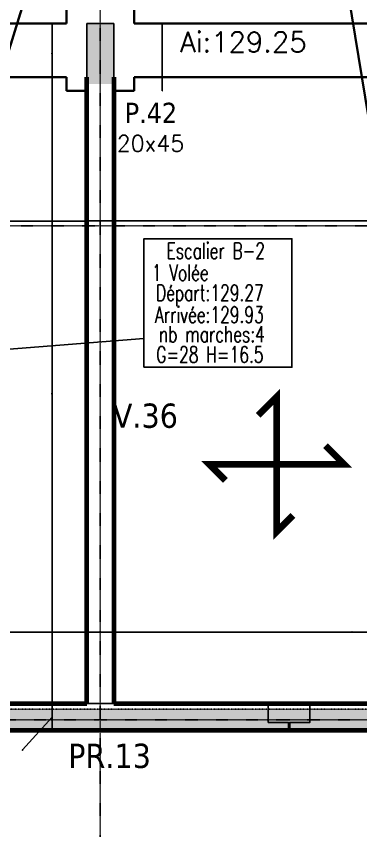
# Model space of a CAD drawing. Extents: x -12912 to 27386, y 1818 to 8189.
# Drawn here: x 6012 to 6267, y 5810 to 6414 of the extents above; entities that cross this region are included whole.
import ezdxf
from ezdxf.enums import TextEntityAlignment as Align

# ---------------------------------------------------------------- set-up
doc = ezdxf.new("R2010")
doc.units = 0
doc.header["$MEASUREMENT"] = 0
for name, pattern in [('CACHE2', [4.7625, 3.175, -1.5875]), ('GrDotted', [0.4, 0.1, -0.1, 0.1, -0.1]), ('GrFeatureAxis', [0.85, 0.25, -0.2, 0.1, -0.2, 0.1]), ('STRICHPUNKT2_S11', [0.9, 0.7, -0.1, 0, -0.1])]:
    doc.linetypes.add(name, pattern=pattern)
doc.layers.get('0').update_dxf_attribs({"linetype": 'CONTINUOUS'})
doc.layers.get('DEFPOINTS').update_dxf_attribs({"linetype": 'CONTINUOUS'})
for name, color, linetype in [('K_ENT_M_Building_Coffrage PH Sous sol', 7, 'CONTINUOUS'), ('préfa v', 2, 'CONTINUOUS'), ('STR_AXES_REPERE', 1, 'CONTINUOUS'), ('STR_COTATION', 1, 'CONTINUOUS'), ('STR_SURCH', 9, 'CACHE2'), ('STR_TXT', 102, 'CONTINUOUS'), ('STR_TXT_PR', 2, 'CONTINUOUS'), ('STR_TXT_V', 102, 'CONTINUOUS')]:
    doc.layers.add(name, color=color, linetype=linetype)
for name, color, linetype, lineweight in [('STR_AXES', 4, 'STRICHPUNKT2_S11', 25), ('STR_dob_dalles', 130, 'CONTINUOUS', 35), ('STR_POUTRES', 102, 'CONTINUOUS', 35), ('STR_VOILES', 6, 'CONTINUOUS', 70)]:
    doc.layers.add(name, color=color, linetype=linetype, lineweight=lineweight)
doc.styles.add('EPAIS', font='TAHOMA.TTF')
doc.styles.add('FIN', font='romans.shx')
doc.styles.add('GrDimensions', font='simplex.shx')
doc.dimstyles.new('GrDimensions', dxfattribs={"dimtxt": 0.09, "dimasz": 0.05, "dimexe": 0.07, "dimexo": 0, "dimgap": 0.05, "dimtad": 1, "dimzin": 0, "dimdsep": 46, "dimtxsty": 'GrDimensions', "dimblk": 'ARCHTICK', "dimblk1": 'ARCHTICK', "dimblk2": 'ARCHTICK', "dimcen": 0.09, "dimadec": 0, "dimazin": 0, "dimtfac": 1, "dimtdec": 4, "dimtmove": 0, "dimatfit": 3, "dimldrblk": 'OPEN30', "dimfxl": 0, "dimtolj": 1, "dimtzin": 0, "dimarcsym": 0})
doc.dimstyles.new('nOVO', dxfattribs={"dimscale": 1.3, "dimtxt": 0.09, "dimasz": 0.05, "dimexe": 0.07, "dimexo": 0, "dimgap": 0.05, "dimtad": 1, "dimzin": 0, "dimdsep": 46, "dimtxsty": 'GrDimensions', "dimblk": 'ARCHTICK', "dimcen": 0.09, "dimadec": 0, "dimazin": 0, "dimtfac": 1, "dimtmove": 0, "dimatfit": 3, "dimldrblk": 'OPEN30', "dimfxl": 0, "dimtolj": 1, "dimtzin": 0, "dimarcsym": 0})
doc.dimstyles.new('Novo_MALKO', dxfattribs={"dimscale": 1.3, "dimtxt": 0.09, "dimasz": 0.05, "dimexe": 0.07, "dimexo": 0, "dimgap": 0.05, "dimtad": 1, "dimdec": 0, "dimlfac": 100, "dimzin": 0, "dimdsep": 46, "dimtxsty": 'GrDimensions', "dimblk": 'ARCHTICK', "dimcen": 0.09, "dimadec": 0, "dimazin": 0, "dimtfac": 1, "dimtdec": 0, "dimtmove": 0, "dimatfit": 3, "dimldrblk": 'OPEN30', "dimfxl": 0, "dimtolj": 1, "dimtzin": 0, "dimarcsym": 0})

# ---------------------------------------------------------------- blocks, each defined once
blk = doc.blocks.new('_ArchTick')
at = {"color": 0, "linetype": 'ByBlock', "const_width": 0.15}
blk.add_lwpolyline([(-0.5, -0.5), (0.5, 0.5)], dxfattribs=at)
blk = doc.blocks.new('*D149')
at = {"layer": 'DEFPOINTS', "color": 0, "linetype": 'Continuous'}
for p in [(6064.01, 6262.14), (6084.01, 6262.16), (6084.01, 6262.14)]:
    blk.add_point(p, dxfattribs=at)
at = {"layer": 'STR_COTATION', "color": 0, "linetype": 'Continuous', "lineweight": -2}
for p, q in [((6064.01, 6262.14), (6064.01, 6262.25)), ((6064.01, 6262.16), (6084.01, 6262.16)), ((6084.01, 6262.14), (6084.01, 6262.25))]:
    blk.add_line(p, q, dxfattribs=at)
at = {"layer": 'STR_COTATION', "color": 0, "linetype": 'Continuous', "lineweight": -2, "xscale": 0.065, "yscale": 0.065, "zscale": 0.065, "rotation": 180}
blk.add_blockref('_ArchTick', (6064.01, 6262.16), dxfattribs=at)
at = {"layer": 'STR_COTATION', "color": 0, "linetype": 'Continuous', "lineweight": -2, "xscale": 0.065, "yscale": 0.065, "zscale": 0.065}
blk.add_blockref('_ArchTick', (6084.01, 6262.16), dxfattribs=at)
at = {"layer": 'STR_COTATION', "color": 0, "linetype": 'Continuous', "lineweight": -3, "insert": (6074.01, 6262.28), "char_height": 0.117, "attachment_point": 5, "style": 'GrDimensions'}
blk.add_mtext('\\A1;2000', dxfattribs=at)
blk = doc.blocks.new('_Open30')
at = {"color": 0, "linetype": 'ByBlock', "lineweight": -2}
for p, q in [((-1, 0.3), (0, 0)), ((0, 0), (-1, -0.3)), ((0, 0), (-1, 0))]:
    blk.add_line(p, q, dxfattribs=at)
blk = doc.blocks.new('*D150')
at = {"layer": 'DEFPOINTS', "color": 0, "linetype": 'Continuous'}
for p in [(6084.01, 6262.14), (6344.01, 6262.16), (6344.01, 6262.14)]:
    blk.add_point(p, dxfattribs=at)
at = {"layer": 'STR_COTATION', "color": 0, "linetype": 'Continuous', "lineweight": -2}
for p, q in [((6084.01, 6262.14), (6084.01, 6262.25)), ((6084.01, 6262.16), (6344.01, 6262.16)), ((6344.01, 6262.14), (6344.01, 6262.25))]:
    blk.add_line(p, q, dxfattribs=at)
at = {"layer": 'STR_COTATION', "color": 0, "linetype": 'Continuous', "lineweight": -2, "xscale": 0.065, "yscale": 0.065, "zscale": 0.065, "rotation": 180}
blk.add_blockref('_ArchTick', (6084.01, 6262.16), dxfattribs=at)
at = {"layer": 'STR_COTATION', "color": 0, "linetype": 'Continuous', "lineweight": -2, "xscale": 0.065, "yscale": 0.065, "zscale": 0.065}
blk.add_blockref('_ArchTick', (6344.01, 6262.16), dxfattribs=at)
at = {"layer": 'STR_COTATION', "color": 0, "linetype": 'Continuous', "lineweight": -3, "insert": (6214.01, 6262.28), "char_height": 0.117, "attachment_point": 5, "style": 'GrDimensions'}
blk.add_mtext('\\A1;260.00', dxfattribs=at)
blk = doc.blocks.new('*D264')
at = {"layer": 'DEFPOINTS', "color": 0, "linetype": 'Continuous'}
for p in [(6665.44, 5956.91), (5856.37, 5948.65), (6665.44, 5948.24)]:
    blk.add_point(p, dxfattribs=at)
at = {"layer": 'STR_COTATION', "color": 0, "linetype": 'Continuous', "lineweight": -2}
for p, q in [((5856.37, 5948.65), (5856.37, 5957)), ((5856.37, 5956.91), (6665.44, 5956.91)), ((6665.44, 5948.24), (6665.44, 5957))]:
    blk.add_line(p, q, dxfattribs=at)
at = {"layer": 'STR_COTATION', "color": 0, "linetype": 'Continuous', "lineweight": -2, "xscale": 0.065, "yscale": 0.065, "zscale": 0.065, "rotation": 180}
blk.add_blockref('_ArchTick', (5856.37, 5956.91), dxfattribs=at)
at = {"layer": 'STR_COTATION', "color": 0, "linetype": 'Continuous', "lineweight": -2, "xscale": 0.065, "yscale": 0.065, "zscale": 0.065}
blk.add_blockref('_ArchTick', (6665.44, 5956.91), dxfattribs=at)
at = {"layer": 'STR_COTATION', "color": 0, "linetype": 'Continuous', "lineweight": -3, "insert": (6260.9, 5957.03), "char_height": 0.117, "attachment_point": 5, "style": 'GrDimensions'}
blk.add_mtext('\\A1;80907', dxfattribs=at)
blk = doc.blocks.new('*D516')
at = {"layer": 'DEFPOINTS', "color": 0, "linetype": 'Continuous'}
for p in [(6064.01, 6271.26), (5803.06, 6267.21), (6064.01, 6262.15)]:
    blk.add_point(p, dxfattribs=at)
at = {"layer": 'STR_COTATION', "color": 0, "linetype": 'Continuous', "lineweight": -2}
for p, q in [((6064.01, 6271.26), (6064.01, 6262.06)), ((5803.06, 6267.21), (5803.06, 6262.06)), ((5803.06, 6262.15), (6064.01, 6262.15))]:
    blk.add_line(p, q, dxfattribs=at)
at = {"layer": 'STR_COTATION', "color": 0, "linetype": 'Continuous', "lineweight": -2, "xscale": 0.065, "yscale": 0.065, "zscale": 0.065, "rotation": 180}
blk.add_blockref('_ArchTick', (5803.06, 6262.15), dxfattribs=at)
at = {"layer": 'STR_COTATION', "color": 0, "linetype": 'Continuous', "lineweight": -2, "xscale": 0.065, "yscale": 0.065, "zscale": 0.065}
blk.add_blockref('_ArchTick', (6064.01, 6262.15), dxfattribs=at)
at = {"layer": 'STR_COTATION', "color": 0, "linetype": 'Continuous', "lineweight": -3, "insert": (5933.53, 6262.28), "char_height": 0.117, "attachment_point": 5, "style": 'GrDimensions'}
blk.add_mtext('\\A1;260.95', dxfattribs=at)
blk = doc.blocks.new('*D803')
at = {"layer": 'DEFPOINTS', "color": 0, "ltscale": 4.5}
for p in [(6084.01, 6408.81), (6119.99, 6408.81), (6099.01, 6358.81)]:
    blk.add_point(p, dxfattribs=at)
at = {"layer": 'STR_COTATION', "color": 0, "lineweight": -2, "ltscale": 4.5}
for p, q in [((6119.9, 6408.81), (6120.08, 6408.81)), ((6119.99, 6358.81), (6119.99, 6408.81)), ((6119.9, 6358.81), (6120.08, 6358.81))]:
    blk.add_line(p, q, dxfattribs=at)
at = {"layer": 'STR_COTATION', "color": 0, "lineweight": -2, "ltscale": 4.5, "xscale": 0.065, "yscale": 0.065, "zscale": 0.065}
for p, rotation in [((6119.99, 6408.81), 90), ((6119.99, 6358.81), 270)]:
    blk.add_blockref('_ArchTick', p, dxfattribs=dict(at, rotation=rotation))
at = {"layer": 'STR_COTATION', "color": 0, "ltscale": 4.5, "insert": (6119.86, 6383.81), "char_height": 0.117, "attachment_point": 5, "rotation": 90, "style": 'GrDimensions'}
blk.add_mtext('\\A1;5000', dxfattribs=at)
blk = doc.blocks.new('*D855')
at = {"layer": 'DEFPOINTS', "color": 0, "ltscale": 4.5}
for p in [(5803.02, 7664.56), (7797.32, 7664.56), (7422.53, 5883.81)]:
    blk.add_point(p, dxfattribs=at)
at = {"layer": 'STR_COTATION', "color": 0, "lineweight": -2, "ltscale": 4.5}
for p, q in [((7797.22, 7664.56), (7797.41, 7664.56)), ((7797.32, 5883.81), (7797.32, 7664.56)), ((7797.22, 5883.81), (7797.41, 5883.81))]:
    blk.add_line(p, q, dxfattribs=at)
at = {"layer": 'STR_COTATION', "color": 0, "lineweight": -2, "ltscale": 4.5, "xscale": 0.065, "yscale": 0.065, "zscale": 0.065}
for p, rotation in [((7797.32, 7664.56), 90), ((7797.32, 5883.81), 270)]:
    blk.add_blockref('_ArchTick', p, dxfattribs=dict(at, rotation=rotation))
at = {"layer": 'STR_COTATION', "color": 0, "ltscale": 4.5, "insert": (7797.19, 6774.18), "char_height": 0.117, "attachment_point": 5, "rotation": 90, "style": 'GrDimensions'}
blk.add_mtext('\\A1;1780.75', dxfattribs=at)
blk = doc.blocks.new('*D959')
at = {"layer": 'DEFPOINTS', "color": 0, "ltscale": 4.5}
for p in [(6038.17, 5903.91), (6046.62, 5903.91), (6046.62, 5883.91)]:
    blk.add_point(p, dxfattribs=at)
at = {"layer": 'STR_COTATION', "color": 0, "lineweight": -2, "ltscale": 4.5}
for p, q in [((6038.26, 5903.91), (6038.08, 5903.91)), ((6038.17, 5883.91), (6038.17, 5903.91)), ((6038.17, 5893.91), (6016.26, 5869.71)), ((6038.26, 5883.91), (6038.08, 5883.91)), ((6016.26, 5869.71), (6016.26, 5869.17))]:
    blk.add_line(p, q, dxfattribs=at)
at = {"layer": 'STR_COTATION', "color": 0, "lineweight": -2, "ltscale": 4.5, "xscale": 0.065, "yscale": 0.065, "zscale": 0.065}
for p, rotation in [((6038.17, 5903.91), 90), ((6038.17, 5883.91), 270)]:
    blk.add_blockref('_ArchTick', p, dxfattribs=dict(at, rotation=rotation))
at = {"layer": 'STR_COTATION', "color": 0, "ltscale": 4.5, "insert": (6016.13, 5869.44), "char_height": 0.117, "attachment_point": 5, "rotation": 90, "style": 'GrDimensions'}
blk.add_mtext('\\A1;2000', dxfattribs=at)
blk = doc.blocks.new('*D960')
at = {"layer": 'DEFPOINTS', "color": 0, "ltscale": 4.5}
for p in [(6038.17, 6364.07), (6064.01, 6364.07), (6046.62, 5903.91)]:
    blk.add_point(p, dxfattribs=at)
at = {"layer": 'STR_COTATION', "color": 0, "lineweight": -2, "ltscale": 4.5}
for p, q in [((6038.26, 6364.07), (6038.08, 6364.07)), ((6038.17, 5903.91), (6038.17, 6364.07)), ((6038.26, 5903.91), (6038.08, 5903.91))]:
    blk.add_line(p, q, dxfattribs=at)
at = {"layer": 'STR_COTATION', "color": 0, "lineweight": -2, "ltscale": 4.5, "xscale": 0.065, "yscale": 0.065, "zscale": 0.065}
for p, rotation in [((6038.17, 6364.07), 90), ((6038.17, 5903.91), 270)]:
    blk.add_blockref('_ArchTick', p, dxfattribs=dict(at, rotation=rotation))
at = {"layer": 'STR_COTATION', "color": 0, "ltscale": 4.5, "insert": (6038.04, 6133.99), "char_height": 0.117, "attachment_point": 5, "rotation": 90, "style": 'GrDimensions'}
blk.add_mtext('\\A1;460.16', dxfattribs=at)
blk = doc.blocks.new('*D961')
at = {"layer": 'DEFPOINTS', "color": 0, "ltscale": 4.5}
for p in [(6038.17, 6408.81), (6064.01, 6408.81), (6064.01, 6364.07)]:
    blk.add_point(p, dxfattribs=at)
at = {"layer": 'STR_COTATION', "color": 0, "lineweight": -2, "ltscale": 4.5}
for p, q in [((6038.26, 6408.81), (6038.08, 6408.81)), ((6038.17, 6364.07), (6038.17, 6408.81)), ((6038.26, 6364.07), (6038.08, 6364.07))]:
    blk.add_line(p, q, dxfattribs=at)
at = {"layer": 'STR_COTATION', "color": 0, "lineweight": -2, "ltscale": 4.5, "xscale": 0.065, "yscale": 0.065, "zscale": 0.065}
for p, rotation in [((6038.17, 6408.81), 90), ((6038.17, 6364.07), 270)]:
    blk.add_blockref('_ArchTick', p, dxfattribs=dict(at, rotation=rotation))
at = {"layer": 'STR_COTATION', "color": 0, "ltscale": 4.5, "insert": (6038.04, 6386.44), "char_height": 0.117, "attachment_point": 5, "rotation": 90, "style": 'GrDimensions'}
blk.add_mtext('\\A1;4474', dxfattribs=at)

msp = doc.modelspace()

# ---------------------------------------------------------------- hatches: boundary and pattern name
at = {"layer": 'STR_AXES_REPERE', "linetype": 'Continuous'}
msp.add_hatch(color=256, dxfattribs=at).paths.add_polyline_path([(6064.009, 6363.81), (6064.009, 6408.81), (6084.009, 6408.81), (6084.009, 6363.81)])
at = {"layer": 'STR_SURCH', "linetype": 'Continuous'}
h = msp.add_hatch(dxfattribs=at)
h.set_pattern_fill('DOTS', color=256, scale=1.5, style=0)
h.set_pattern_definition([(0, (5243.0074, 5883.9378), (1.190625, 2.38125), [0, -2.38125])])
h.paths.add_polyline_path([(5838.325, 5883.914), (7210.626, 5883.914), (7210.626, 5899.914), (5838.325, 5899.914)])

# ---------------------------------------------------------------- linework, layer by layer
at = {"color": 1, "linetype": 'ByBlock', "const_width": 5}
for points in [[(6204.839, 6081.625), (6204.839, 6131.625), (6191.085, 6117.871)], [(6204.839, 6081.625), (6254.839, 6081.625), (6241.085, 6095.378)], [(6166.83, 6069.634), (6154.839, 6081.625), (6204.839, 6081.625)], [(6216.83, 6043.616), (6204.839, 6031.625), (6204.839, 6081.625)]]:
    msp.add_lwpolyline(points, dxfattribs=at)
at = {"layer": 'K_ENT_M_Building_Coffrage PH Sous sol', "color": 7, "linetype": 'GrFeatureAxis'}
msp.add_lwpolyline([(-1174.64, 6258.483), (7646.442, 6258.483)], dxfattribs=at)
at = {"layer": 'préfa v'}
for points in [[(5949.507, 5903.914), (5949.507, 5889.914), (5934.507, 5889.914), (5934.507, 5883.914), (6213.507, 5883.914), (6213.507, 5889.914), (6198.507, 5889.914), (6198.507, 5903.914)], [(6478.507, 5903.914), (6478.507, 5889.914), (6493.507, 5889.914), (6493.507, 5883.914), (6214.507, 5883.914), (6214.507, 5889.914), (6229.507, 5889.914), (6229.507, 5903.914)]]:
    msp.add_lwpolyline(points, close=True, dxfattribs=at)
at = {"layer": 'STR_AXES', "linetype": 'GrFeatureAxis'}
for p, q in [((6074.007, 5622.963), (6074.007, 8022.963)), ((-1309.741, 5891.914), (7906.576, 5891.914))]:
    msp.add_line(p, q, dxfattribs=at)
at = {"layer": 'STR_AXES_REPERE', "linetype": 'Continuous'}
for p, q in [((6064.009, 6408.81), (6084.009, 6408.81)), ((6064.009, 6368.81), (6064.009, 6408.81)), ((6084.009, 6408.81), (6084.009, 6368.81))]:
    msp.add_line(p, q, dxfattribs=at)
at = {"layer": 'STR_dob_dalles', "linetype": 'Continuous', "lineweight": 35}
for p, q in [((6344.006, 5903.916), (6186.952, 6863.921)), ((6149.1, 6852.095), (5856.366, 5903.925))]:
    msp.add_line(p, q, dxfattribs=at)
at = {"layer": 'STR_POUTRES', "linetype": 'Continuous'}
for p, q in [((6049.007, 6408.81), (6049.007, 6958.81)), ((6099.007, 6958.81), (6099.007, 6408.81)), ((5803.105, 6408.81), (6049.007, 6408.81)), ((6099.007, 6408.81), (6329.007, 6408.81)), ((6049.007, 6368.81), (5803.105, 6368.81)), ((6049.007, 6358.81), (6049.007, 6368.81)), ((6329.007, 6368.81), (6099.007, 6368.81)), ((6099.007, 6368.81), (6099.007, 6358.81)), ((6064.007, 6358.81), (6049.007, 6358.81)), ((6099.007, 6358.81), (6084.01, 6358.81))]:
    msp.add_line(p, q, dxfattribs=at)
at = {"layer": 'STR_SURCH', "linetype": 'GrDotted', "ltscale": 0.5}
msp.add_line((6064.006, 5903.916), (6084.009, 5903.916), dxfattribs=at)
at = {"layer": 'STR_SURCH', "linetype": 'GrDotted'}
msp.add_line((6665.439, 5899.914), (5856.326, 5899.914), dxfattribs=at)
at = {"layer": 'STR_TXT', "ltscale": 4.5}
msp.add_line((6106.284, 6174.868, 791.884), (5825.548, 6152.698), dxfattribs=at)
at = {"layer": 'STR_TXT', "elevation": 791.884, "flags": 128}
msp.add_lwpolyline([(6106.284, 6153.645), (6216.159, 6153.645), (6216.159, 6248.953), (6106.284, 6248.953)], close=True, dxfattribs=at)
at = {"layer": 'STR_VOILES', "linetype": 'Continuous'}
for p, q in [((6064.006, 5903.916), (6064.007, 6368.81)), ((6084.01, 6368.81), (6084.009, 5903.916)), ((5934.007, 5903.916), (6064.006, 5903.916)), ((6084.009, 5903.916), (6214.007, 5903.916)), ((6214.007, 5903.916), (6344.006, 5903.916)), ((6214.007, 5883.914), (5934.007, 5883.914)), ((6494.007, 5883.914), (6214.007, 5883.914))]:
    msp.add_line(p, q, dxfattribs=at)

# ---------------------------------------------------------------- texts
at = {"layer": 'STR_TXT', "style": 'FIN', "width": 0.7}
for s, p in [('Escalier B-2', (6159.647, 6230.41, 1140.449)), ('1 Volée', (6133.268, 6214.244, 1140.449)), ('Départ:129.27', (6155.277, 6199.245, 1140.449)), ('Arrivée:129.93', (6154.935, 6183.006, 1140.449)), ('nb marches:4', (6156.78, 6168.602, 1140.449)), ('G=28 H=16.5', (6155.276, 6153.413, 1140.449))]:
    msp.add_text(s, height=12, rotation=0.003346, dxfattribs=at).set_placement(p, align=Align.BOTTOM_CENTER)
at = {"layer": 'STR_TXT', "linetype": 'Continuous', "insert": (6133.187, 6402.556), "char_height": 15, "attachment_point": 1, "style": 'FIN'}
msp.add_mtext('Ai:129.25', dxfattribs=at)
at = {"layer": 'STR_TXT', "linetype": 'Continuous', "lineweight": -3, "attachment_point": 1}
for s, insert, char_height, style in [(' P.42', (6086.516, 6349.914), 15, 'EPAIS'), ('20x45', (6086.281, 6325.768), 12, 'FIN')]:
    msp.add_mtext(s, dxfattribs=dict(at, insert=insert, char_height=char_height, style=style))
at = {"layer": 'STR_TXT_PR', "ltscale": 4.5, "style": 'EPAIS'}
msp.add_text('PR.13', height=18, dxfattribs=at).set_placement((6050.19, 5856.162))
at = {"layer": 'STR_TXT_V', "ltscale": 4.5, "style": 'EPAIS'}
msp.add_text('V.36', height=18, dxfattribs=at).set_placement((6083.273, 6108.654))

# ---------------------------------------------------------------- dimensions: what is measured, and where the dimension line sits
at = {"layer": 'STR_COTATION', "ltscale": 4.5}
for base, p1, p2, dimstyle, picture, middle in [((7797.316, 7664.561), (7422.532, 5883.809), (5803.015, 7664.561), 'nOVO', '*D855', (7797.192, 6774.185)), ((6119.987, 6408.81), (6099.007, 6358.81), (6084.009, 6408.81), 'Novo_MALKO', '*D803', (6119.864, 6383.81)), ((6038.166, 6364.07), (6046.625, 5903.914), (6064.007, 6364.07), 'nOVO', '*D960', (6038.043, 6133.992))]:
    dim = msp.add_linear_dim(base=base, p1=p1, p2=p2, angle=90, dimstyle=dimstyle, dxfattribs=at)
    dim.commit()
    dim.dimension.update_dxf_attribs({"geometry": picture, "text_midpoint": middle})
dim = msp.add_linear_dim(base=(6038.166, 6408.81), p1=(6064.007, 6364.07), p2=(6064.009, 6408.81), angle=90, dimstyle='Novo_MALKO', override={"dimtmove": 1}, dxfattribs=at)
dim.commit()
dim.dimension.update_dxf_attribs({"geometry": '*D961', "text_midpoint": (6038.043, 6386.44)})
at = {"layer": 'STR_COTATION', "linetype": 'Continuous', "lineweight": -3}
for base, p1, p2, override, picture, middle in [((6064.007, 6262.155), (5803.056, 6267.214), (6064.007, 6271.256), {"dimscale": 1.3, "dimtmove": 1}, '*D516', (5933.532, 6262.278)), ((6084.01, 6262.156), (6064.007, 6262.141), (6084.01, 6262.14), {"dimscale": 1.3, "dimdec": 0, "dimlfac": 100, "dimzin": 0, "dimtmove": 1}, '*D149', (6074.008, 6262.28)), ((6344.007, 6262.156), (6084.01, 6262.14), (6344.007, 6262.139), {"dimscale": 1.3, "dimtmove": 1}, '*D150', (6214.008, 6262.28)), ((6665.439, 5956.905), (5856.366, 5948.654), (6665.439, 5948.238), {"dimscale": 1.3, "dimdec": 0, "dimlfac": 100, "dimzin": 0, "dimtmove": 1}, '*D264', (6260.903, 5957.029))]:
    dim = msp.add_linear_dim(base=base, p1=p1, p2=p2, dimstyle='GrDimensions', override=override, dxfattribs=at)
    dim.commit()
    dim.dimension.update_dxf_attribs({"geometry": picture, "text_midpoint": middle})
at = {"layer": 'STR_COTATION', "ltscale": 4.5}
dim = msp.add_linear_dim(base=(6038.166, 5903.914), p1=(6046.625, 5883.914), p2=(6046.625, 5903.914), angle=90, dimstyle='Novo_MALKO', override={"dimtmove": 1}, dxfattribs=at)
dim.commit()
dim.dimension.update_dxf_attribs({"geometry": '*D959', "text_midpoint": (6016.257, 5869.643), "dimtype": 160})

doc.saveas('drawing.dxf')
